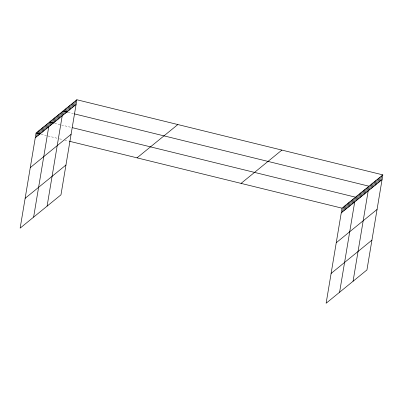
<?xml version="1.0" encoding="UTF-8"?>
<svg xmlns="http://www.w3.org/2000/svg" width="403" height="403" viewBox="0 0 403 403"><rect width="100%" height="100%" fill="white"/><g stroke="black" fill="none" stroke-linecap="round" stroke-linejoin="round"><path stroke-width="0.3" stroke-dasharray="2.02 1.51" d="M68.162 112.351L73.326 113.616M54.692 123.338L61.004 124.89M61.573 125.031L71.326 127.424M41.222 134.33L47.534 135.876M48.108 136.018L57.286 138.274M59.579 138.834L62.45 139.539M64.742 140.103L68.188 140.949"/><path stroke-width="0.6" d="M76.872 99.758L36.058 133.061L20.15 228.123L60.969 194.825L76.872 99.758L382.85 174.877L366.942 269.939L326.128 303.242L342.031 208.175L382.85 174.877M36.613 136.713L37.403 131.962M37.958 135.615L38.753 130.864M39.303 134.516L40.099 129.766M40.653 133.418L41.444 128.668M41.998 132.32L42.794 127.565M43.343 131.217L44.139 126.466M44.693 130.119L45.489 125.368M46.038 129.02L46.834 124.27M47.388 127.922L48.179 123.172M33.62 217.136L49.529 122.074L53.544 123.056M50.078 125.726L50.874 120.971M51.428 124.623L52.224 119.872M52.773 123.525L53.569 118.774M54.118 122.426L54.914 117.676M55.468 121.328L56.264 116.578M56.813 120.23L57.609 115.48M58.163 119.132L58.954 114.376M59.508 118.034L60.304 113.278M60.853 116.93L61.649 112.18M47.091 206.145L62.999 111.082L67.588 112.21M63.588 114.699L64.384 109.948M64.979 113.57L65.775 108.815M66.364 112.437L67.16 107.687M67.754 111.304L68.55 106.553M69.14 110.17L69.936 105.42M70.53 109.042L71.326 104.286M71.915 107.908L72.711 103.158M73.306 106.775L74.102 102.024M74.691 105.641L75.487 100.891M342.585 211.827L343.381 207.077M343.93 210.729L344.726 205.978M345.28 209.631L346.076 204.88M346.625 208.532L347.421 203.782M347.975 207.434L348.766 202.684M349.32 206.336L350.116 201.581M350.665 205.233L351.461 200.482M352.015 204.135L352.811 199.384M353.36 203.036L354.156 198.286M339.593 292.251L355.501 197.188L72.475 127.706M356.056 200.84L356.851 196.09M357.401 199.742L358.196 194.992M358.751 198.644L359.541 193.888M360.096 197.541L360.892 192.79M361.441 196.442L362.237 191.692M362.791 195.344L363.587 190.594M364.136 194.246L364.932 189.496M365.486 193.148L366.277 188.397M366.831 192.05L367.627 187.294M353.063 281.264L368.972 186.196L74.469 113.898M369.566 189.818L370.362 185.063M370.951 188.685L371.747 183.934M372.342 187.551L373.138 182.801M373.727 186.418L374.523 181.667M375.117 185.289L375.913 180.534M376.503 184.156L377.299 179.406M377.893 183.022L378.689 178.272M379.278 181.889L380.074 177.139M380.669 180.761L381.465 176.005M35.263 137.811L76.081 104.513M30.275 167.618L71.094 134.315M25.137 198.321L65.956 165.018M137.03 157.85L177.849 124.547M241.059 183.39L281.878 150.087M341.24 212.93L382.054 179.627M336.253 242.732L377.067 209.429M331.115 273.435L371.929 240.138M36.058 133.061L40.073 134.048M69.331 141.231L342.031 208.175"/></g></svg>
